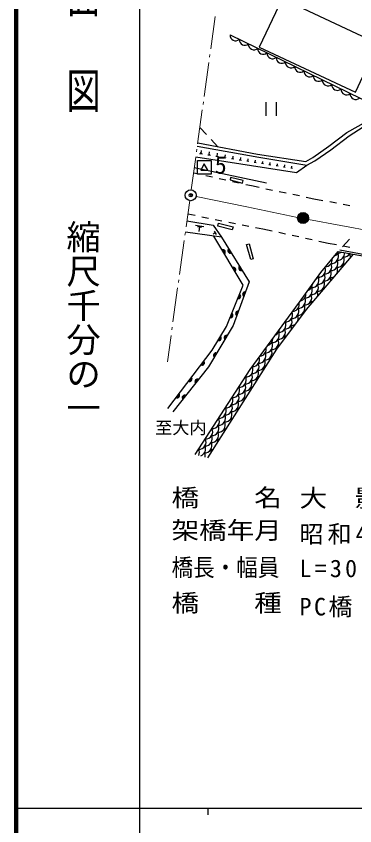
# Model space of a CAD drawing. Units: millimetres, scale not verified. Extents: x 40000 to 680000, y 20000 to 380000.
# Drawn here: x 40000 to 89457, y 202409 to 320769 of the extents above; entities that cross this region are included whole.
import ezdxf
from ezdxf.enums import TextEntityAlignment as Align

# ---------------------------------------------------------------- set-up
doc = ezdxf.new("R2010")
doc.units = ezdxf.units.MM
doc.header["$LTSCALE"] = 1000
doc.header["$PDMODE"] = 32
doc.header["$PDSIZE"] = 500
doc.linetypes.add('CHAIN', pattern=[18.5, 12, -1.5, 3.5, -1.5])
for name, color, linetype, lineweight in [('M-BGD', 7, 'Continuous', 25), ('M-BMK', 2, 'CHAIN', 13), ('M-BMK-HTXT', 7, 'Continuous', 13), ('M-BMK-OTRS', 5, 'Continuous', 25), ('M-BMK-SRVR', 3, 'Continuous', 25), ('M-STR-HTXT', 7, 'Continuous', 13), ('M-STR-STR1', 1, 'Continuous', 25), ('M-TTL', 2, 'Continuous', 140), ('M-TTL-BAND', 7, 'Continuous', 25)]:
    doc.layers.add(name, color=color, linetype=linetype, lineweight=lineweight)
doc.layers.add('M-OTRS', color=6, linetype='Continuous')
doc.styles.add('@ＭＳ ゴシック', font='')
doc.styles.add('ＭＳ ゴシック', font='')
doc.styles.get('@ＭＳ ゴシック').set_extended_font_data('@MS Gothic')
doc.styles.get('ＭＳ ゴシック').set_extended_font_data('MS Gothic')

msp = doc.modelspace()

# ---------------------------------------------------------------- linework, layer by layer
at = {"layer": 'M-BGD'}
for p, q in [((71230, 318036), (94184, 306827)), ((76473, 308190), (76473, 306190)), ((77973, 308190), (77973, 306190)), ((67799, 303464), (66827, 304511)), ((69451, 301684), (68479, 302731)), ((67191, 300587), (66772, 300653)), ((67103, 300708), (66893, 300741)), ((66998, 300725), (67064, 301143)), ((68186, 300532), (68250, 300931)), ((69341, 300246), (69416, 300721)), ((66235, 300232), (80919, 297906)), ((68370, 300400), (67971, 300463)), ((68286, 300516), (68087, 300547)), ((69531, 300216), (69151, 300276)), ((70672, 300035), (70311, 300093)), ((70492, 300064), (70563, 300515)), ((71796, 299857), (71453, 299912)), ((71625, 299885), (71692, 300313)), ((72901, 299682), (72577, 299734)), ((72739, 299708), (72803, 300113)), ((73989, 299510), (73682, 299559)), ((73835, 299534), (73896, 299917)), ((74914, 299363), (74971, 299724)), ((75984, 299194), (76040, 299544)), ((66016, 298647), (76571, 296388)), ((75059, 299340), (74770, 299386)), ((76124, 299172), (75844, 299216)), ((77189, 299003), (76913, 299047)), ((77051, 299025), (77105, 299370)), ((78249, 298835), (77977, 298878)), ((78113, 298857), (78167, 299197)), ((79306, 298668), (79037, 298710)), ((79172, 298689), (79225, 299024)), ((80359, 298501), (80094, 298543)), ((80226, 298522), (80279, 298853)), ((80919, 297906), (82444, 299006)), ((66183, 290237), (67416, 290032)), ((66464, 290022), (67080, 289919)), ((69992, 288441), (64708, 289184)), ((66772, 289970), (66662, 289313)), ((69061, 289100), (68748, 288887)), ((68902, 289334), (69220, 288865))]:
    msp.add_line(p, q, dxfattribs=at)
for points in [[(75487, 316261), (89538, 309648), (92875, 316740), (78825, 323353)], [(71234, 296841), (73063, 296381), (73152, 296737), (71323, 297196)], [(69566, 290490), (71677, 289965), (71567, 289524), (69456, 290049)], [(74006, 287491), (74628, 285291), (74262, 285188), (73640, 287387)]]:
    msp.add_lwpolyline(points, close=True, dxfattribs=at)
for points in [[(82295, 299515), (83304, 300113), (85653, 301786), (88312, 303785), (91143, 305392), (94229, 306843), (98161, 308183), (101222, 309615), (104292, 311439), (105186, 311994), (114960, 322595)], [(82444, 299006), (83597, 299602), (85969, 301251), (88624, 303284), (91357, 305039), (94406, 306389), (98333, 307728), (101510, 309061), (104671, 310999), (105515, 311633), (115309, 322431)], [(66512, 302234), (75249, 300600), (82295, 299515)], [(66447, 301762), (75428, 300150), (82444, 299006)], [(64939, 290851), (68792, 290208), (69992, 288441)], [(62134, 263414), (68613, 271928), (70700, 275394), (73149, 281455), (68878, 288598)], [(69992, 288441), (74030, 281916), (71704, 275535), (68079, 269495), (62901, 262948)], [(66164, 256698), (74194, 269115), (81367, 278938), (84479, 283275), (87039, 286368)], [(89202, 285978), (82377, 277894), (78037, 272098), (67964, 256226)]]:
    msp.add_lwpolyline(points, dxfattribs=at)
for radius in [800, 726, 651, 578, 486, 378, 298, 205, 87.8]:
    msp.add_circle((81908, 291260), radius, dxfattribs=at)
for centre, radius, start, end in [((72043, 317988), 814, 176.68542, 311.26239), ((73393, 317329), 814, 176.68542, 311.26239), ((74743, 316670), 814, 176.68542, 311.26239), ((76094, 316011), 814, 176.68542, 311.26239), ((77444, 315351), 814, 176.68542, 311.26239), ((78794, 314692), 814, 176.68542, 311.26239), ((80144, 314033), 814, 176.68542, 311.26239), ((81494, 313373), 814, 176.68542, 311.26239), ((82845, 312714), 814, 176.68542, 311.26239), ((84195, 312055), 814, 176.68542, 311.26239), ((85545, 311395), 814, 176.68542, 311.26239), ((86895, 310736), 814, 176.68542, 311.26239), ((88246, 310077), 814, 176.68542, 311.26239), ((89596, 309417), 814, 176.68542, 311.26239), ((70197, 286286), 354, 309.67676, 112.08194), ((70197, 286286), 283, 311.9008, 109.8579), ((70197, 286286), 212, 315.64713, 106.11158), ((71267, 286483), 354, 130.54891, 292.95409), ((71267, 286483), 283, 132.77295, 290.73005), ((71267, 286483), 212, 136.51928, 286.98373), ((71267, 286483), 142, 144.23101, 279.272), ((71267, 286483), 100, 154.54867, 268.95434), ((70197, 286286), 142, 323.35886, 98.39985), ((70197, 286286), 100, 333.67652, 88.08218), ((85105, 285177), 1060, 273.96954, 6.80928), ((86014, 285662), 1060, 268.9999, 25.21831), ((86083, 286689), 1060, 293.0209, 341.88), ((86854, 285119), 1060, 268.9999, 25.21831), ((86922, 286146), 1060, 268.9999, 2.8508), ((86991, 287173), 1060, 268.9999, 302.12531), ((87831, 286630), 1060, 268.9999, 327.72442), ((87762, 285603), 1060, 355.79422, 25.21831), ((88740, 287114), 1060, 268.9999, 272.0518), ((71737, 283711), 354, 309.67676, 112.08194), ((72846, 283932), 354, 130.54891, 292.95409), ((72846, 283932), 283, 132.77295, 290.73005), ((72846, 283932), 212, 136.51928, 286.98373), ((85036, 284150), 1060, 268.9999, 25.21831), ((85945, 284634), 1060, 268.9999, 25.21831), ((87762, 285603), 1060, 268.9999, 283.85671), ((86785, 284091), 1060, 13.38065, 25.21831), ((71737, 283711), 283, 311.9008, 109.8579), ((71737, 283711), 212, 315.64713, 106.11158), ((71737, 283711), 142, 323.35886, 98.39985), ((71737, 283711), 100, 333.67652, 88.08218), ((72846, 283932), 142, 144.23101, 279.272), ((72846, 283932), 100, 154.54867, 268.95434), ((83219, 283182), 1060, 300.48241, 348.19271), ((84059, 282639), 1060, 268.9999, 25.21831), ((84128, 283666), 1060, 268.9999, 21.00488), ((84967, 283123), 1060, 268.9999, 25.21831), ((85876, 283607), 1060, 337.21488, 25.21831), ((83150, 282154), 1060, 268.9999, 25.21831), ((83990, 281611), 1060, 268.9999, 25.21831), ((85876, 283607), 1060, 268.9999, 302.43606), ((84899, 282096), 1060, 2.17861, 25.21831), ((82173, 280643), 1060, 268.9999, 25.21831), ((82242, 281670), 1060, 290.68992, 357.98521), ((83081, 281127), 1060, 268.9999, 25.21831), ((83013, 280100), 1060, 347.70108, 25.21831), ((84899, 282096), 1060, 268.9999, 277.47232), ((83921, 280584), 1060, 18.24353, 25.21831), ((72436, 279835), 354, 256.79261, 59.19779), ((72436, 279835), 283, 259.01665, 56.97375), ((72436, 279835), 212, 262.76297, 53.22742), ((72436, 279835), 142, 270.4747, 45.51569), ((72436, 279835), 100, 280.79237, 35.19803), ((73431, 280116), 354, 78.76926, 241.17444), ((73431, 280116), 283, 80.9933, 238.9504), ((73431, 280116), 212, 84.73963, 235.20408), ((73431, 280116), 142, 92.45136, 227.49235), ((73431, 280116), 100, 102.76902, 217.17469), ((81195, 279131), 1060, 268.9999, 25.21831), ((81264, 280159), 1060, 282.95833, 5.7168), ((82104, 279616), 1060, 268.9999, 25.21831), ((80287, 278647), 1060, 275.26746, 12.45273), ((81126, 278104), 1060, 268.9999, 25.21831), ((83013, 280100), 1060, 268.9999, 291.94985), ((82035, 278588), 1060, 7.86054, 25.21831), ((71312, 277054), 354, 256.79261, 59.19779), ((71312, 277054), 283, 259.01665, 56.97375), ((71312, 277054), 212, 262.76297, 53.22742), ((71312, 277054), 142, 270.4747, 45.51569), ((71312, 277054), 100, 280.79237, 35.19803), ((72404, 277298), 354, 78.76926, 241.17444), ((72404, 277298), 283, 80.9933, 238.9504), ((72404, 277298), 212, 84.73963, 235.20408), ((72404, 277298), 142, 92.45136, 227.49235), ((72404, 277298), 100, 102.76902, 217.17469), ((79309, 277136), 1060, 268.9999, 19.44622), ((80218, 277620), 1060, 268.9999, 25.21831), ((80149, 276593), 1060, 342.00001, 25.21831), ((82035, 278588), 1060, 268.9999, 273.75473), ((81058, 277077), 1060, 20.89821, 25.21831), ((78332, 275624), 1060, 268.9999, 25.21831), ((78401, 276652), 1060, 314.96977, 332.75043), ((79240, 276109), 1060, 268.9999, 25.21831), ((77423, 275140), 1060, 296.95337, 350.76682), ((78263, 274597), 1060, 268.9999, 25.21831), ((80149, 276593), 1060, 268.9999, 304.36347), ((79172, 275081), 1060, 357.05837, 25.21831), ((69610, 273689), 354, 247.7426, 50.14777), ((69610, 273689), 283, 249.96664, 47.92374), ((69610, 273689), 212, 253.71296, 44.17741), ((69610, 273689), 142, 261.42469, 36.46568), ((69610, 273689), 100, 271.74235, 26.14802), ((70710, 273773), 354, 67.83365, 230.23883), ((70710, 273773), 283, 70.05769, 228.01479), ((70710, 273773), 212, 73.80402, 224.26847), ((70710, 273773), 142, 81.51575, 216.55674), ((70710, 273773), 100, 91.83341, 206.23908), ((76446, 273629), 1060, 286.56288, 1.15731), ((77285, 273086), 1060, 268.9999, 25.21831), ((77354, 274113), 1060, 268.9999, 25.21831), ((79172, 275081), 1060, 268.9999, 289.30511), ((78194, 273570), 1060, 7.62592, 25.21831), ((75468, 272117), 1060, 278.22787, 9.49232), ((76377, 272601), 1060, 268.9999, 25.21831), ((78194, 273570), 1060, 268.9999, 278.73756), ((77217, 272058), 1060, 16.48167, 25.21831), ((69166, 271201), 354, 67.83365, 230.23883), ((69166, 271201), 283, 70.05769, 228.01479), ((69166, 271201), 212, 73.80402, 224.26847), ((69166, 271201), 142, 81.51575, 216.55674), ((69166, 271201), 100, 91.83341, 206.23908), ((75399, 271090), 1060, 268.9999, 25.21831), ((76308, 271574), 1060, 268.9999, 25.21831), ((67147, 270091), 354, 241.52787, 43.93304), ((67147, 270091), 283, 243.7519, 41.70901), ((67147, 270091), 212, 247.49823, 37.96268), ((67147, 270091), 142, 255.20996, 30.25095), ((67147, 270091), 100, 265.52762, 19.93329), ((74422, 269578), 1060, 268.9999, 25.21831), ((74491, 270606), 1060, 270.94658, 16.77361), ((75331, 270063), 1060, 268.9999, 25.21831), ((77217, 272058), 1060, 268.9999, 276.93515), ((76239, 270547), 1060, 17.17883, 25.21831), ((73513, 269094), 1060, 268.9999, 23.41062), ((74353, 268551), 1060, 268.9999, 25.21831), ((76239, 270547), 1060, 268.9999, 278.01901), ((75262, 269035), 1060, 16.07722, 25.21831), ((65330, 267704), 354, 241.52787, 43.93304), ((65330, 267704), 283, 243.7519, 41.70901), ((65330, 267704), 212, 247.49823, 37.96268), ((65330, 267704), 142, 255.20996, 30.25095), ((65330, 267704), 100, 265.52762, 19.93329), ((66463, 267364), 354, 60.45662, 222.8618), ((66463, 267364), 283, 62.68066, 220.63776), ((66463, 267364), 212, 66.42698, 216.89143), ((66463, 267364), 142, 74.13871, 209.1797), ((72536, 267583), 1060, 268.9999, 25.21831), ((73444, 268067), 1060, 268.9999, 25.21831), ((75262, 269035), 1060, 268.9999, 279.12063), ((74284, 267524), 1060, 14.95652, 25.21831), ((66463, 267364), 100, 84.45638, 198.86204), ((71558, 266071), 1060, 268.9999, 25.21831), ((72467, 266555), 1060, 268.9999, 25.21831), ((73376, 267040), 1060, 268.9999, 25.21831), ((74284, 267524), 1060, 268.9999, 280.24132), ((73307, 266012), 1060, 13.81526, 25.21831), ((63514, 265316), 354, 241.52787, 43.93304), ((63514, 265316), 283, 243.7519, 41.70901), ((63514, 265316), 212, 247.49823, 37.96268), ((63514, 265316), 142, 255.20996, 30.25095), ((63514, 265316), 100, 265.52762, 19.93329), ((64602, 265011), 354, 60.45662, 222.8618), ((64602, 265011), 283, 62.68066, 220.63776), ((64602, 265011), 212, 66.42698, 216.89143), ((64602, 265011), 142, 74.13871, 209.1797), ((71489, 265044), 1060, 268.9999, 25.21831), ((72398, 265528), 1060, 268.9999, 25.21831), ((64602, 265011), 100, 84.45638, 198.86204), ((70512, 263533), 1060, 268.9999, 25.21831), ((70581, 264560), 1060, 268.9999, 25.21831), ((71421, 264017), 1060, 268.9999, 25.21831), ((73307, 266012), 1060, 268.9999, 281.38259), ((72329, 264501), 1060, 12.65178, 25.21831), ((69603, 263048), 1060, 268.9999, 25.21831), ((70443, 262505), 1060, 268.9999, 25.21831), ((72329, 264501), 1060, 268.9999, 282.54607), ((71352, 262989), 1060, 11.46422, 25.21831), ((68626, 261537), 1060, 268.9999, 25.21831), ((69535, 262021), 1060, 268.9999, 25.21831), ((71352, 262989), 1060, 268.9999, 283.73363), ((70374, 261478), 1060, 10.25047, 25.21831), ((67648, 260025), 1060, 268.9999, 25.21831), ((68557, 260510), 1060, 268.9999, 25.21831), ((69466, 260994), 1060, 268.9999, 25.21831), ((70374, 261478), 1060, 268.9999, 284.94738), ((69397, 259967), 1060, 9.00814, 25.21831), ((67580, 258998), 1060, 268.9999, 25.21831), ((68488, 259482), 1060, 268.9999, 25.21831), ((66671, 258514), 1060, 268.9999, 25.21831), ((67511, 257971), 1060, 268.9999, 25.21831), ((69397, 259967), 1060, 268.9999, 286.18971), ((68419, 258455), 1060, 7.73448, 25.21831), ((65694, 257002), 1060, 335.79948, 25.21831), ((66602, 257487), 1060, 289.76214, 25.21831), ((66533, 256459), 1060, 352.7243, 25.21831), ((68419, 258455), 1060, 268.9999, 287.46336), ((67442, 256944), 1060, 6.42631, 25.21831)]:
    msp.add_arc(centre, radius, start, end, dxfattribs=at)
at = {"layer": 'M-BMK'}
for points in [[(66271, 294418), (73696, 292880), (81111, 291326)], [(82680, 291052), (109913, 286006), (120400, 284073), (128627, 282756), (134931, 281973), (141946, 281168), (148184, 280807), (157013, 280669), (163868, 280794)]]:
    msp.add_lwpolyline(points, dxfattribs=at)
at = {"layer": 'M-BMK-HTXT'}
for p, q in [((69068, 320734), (68412, 315984)), ((68302, 315191), (68248, 314795)), ((68138, 314003), (67454, 309050)), ((67344, 308257), (67289, 307861)), ((67180, 307069), (66496, 302116)), ((66386, 301323), (66331, 300927)), ((66222, 300135), (65565, 295384)), ((65347, 293801), (64815, 289955)), ((64706, 289162), (64651, 288766)), ((64541, 287974), (63857, 283021)), ((63747, 282228), (63693, 281832)), ((63583, 281040), (62899, 276087)), ((62789, 275294), (62734, 274898)), ((62625, 274105), (62093, 270259))]:
    msp.add_line(p, q, dxfattribs=at)
at = {"layer": 'M-BMK-OTRS'}
for p, q in [((65910, 297881), (66719, 297701)), ((67695, 297483), (68671, 297265)), ((69647, 297048), (70623, 296830)), ((71599, 296612), (72575, 296395)), ((73551, 296177), (74360, 295997)), ((74360, 295997), (75497, 295759)), ((76476, 295554), (77455, 295350)), ((78434, 295145), (79412, 294940)), ((80391, 294736), (81370, 294531)), ((82349, 294327), (83486, 294089)), ((83486, 294089), (84811, 293843)), ((85795, 293661), (86778, 293479)), ((87761, 293297), (88744, 293115)), ((65079, 291868), (66136, 291657)), ((67117, 291460), (68097, 291263)), ((69078, 291067), (70058, 290870)), ((71039, 290674), (72019, 290477)), ((73000, 290280), (73980, 290084)), ((74961, 289887), (76017, 289675)), ((76017, 289675), (77368, 289383)), ((78345, 289172), (79323, 288960)), ((80300, 288748), (81278, 288537)), ((82255, 288325), (83232, 288114)), ((84210, 287902), (85560, 287610)), ((85560, 287610), (86782, 287380)), ((87765, 287195), (88747, 287010))]:
    msp.add_line(p, q, dxfattribs=at)
at = {"layer": 'M-BMK-SRVR'}
for p, q in [((66476, 297662), (66476, 299662)), ((66476, 299662), (68476, 299662)), ((68476, 299662), (68476, 297662)), ((67476, 299162), (66976, 298262)), ((67976, 298262), (67476, 299162)), ((68476, 297662), (66476, 297662)), ((66976, 298262), (67976, 298262))]:
    msp.add_line(p, q, dxfattribs=at)
msp.add_circle((65490, 294588), 800, dxfattribs=at)
at = {"layer": 'M-OTRS'}
msp.add_point((65490, 294588), dxfattribs=at)
at = {"layer": 'M-STR-STR1'}
for p, q in [((88701, 288150), (87678, 287053)), ((87256, 286600), (117002, 281237)), ((87039, 286368), (116810, 281000))]:
    msp.add_line(p, q, dxfattribs=at)
at = {"layer": 'M-TTL'}
msp.add_line((40000, 380000), (40000, 20000), dxfattribs=at)
at = {"layer": 'M-TTL-BAND'}
for p, q in [((58000, 370000), (58000, 20000)), ((40000, 205000), (579000, 205000)), ((68000, 205000), (68000, 204000))]:
    msp.add_line(p, q, dxfattribs=at)

# ---------------------------------------------------------------- texts
at = {"layer": 'M-BGD', "style": 'ＭＳ ゴシック'}
msp.add_text('5', height=2566, dxfattribs=at).set_placement((69000, 296971), align=Align.BOTTOM_LEFT)
at = {"layer": 'M-BMK-HTXT', "style": 'ＭＳ ゴシック'}
msp.add_text('至大内', height=1833, dxfattribs=at).set_placement((64051, 260612), align=Align.MIDDLE_CENTER)
at = {"layer": 'M-STR-HTXT', "style": 'ＭＳ ゴシック'}
for s, width, p in [('橋\u3000\u3000名', 1.15, (62687, 248327)), ('大\u3000影\u3000橋', 1.15, (81388, 248268)), ('架橋年月', 1.15, (62687, 243560)), ('橋長・幅員', 0.9, (62687, 238136)), ('橋\u3000\u3000種', 1.15, (62687, 232945))]:
    msp.add_text(s, height=2566, dxfattribs=dict(at, width=width)).set_placement(p, align=Align.BOTTOM_LEFT)
at = {"layer": 'M-STR-HTXT', "char_height": 2566, "attachment_point": 7, "style": 'ＭＳ ゴシック'}
for s, insert in [('\\T1.17;昭和48年\u3000月', (81388, 243501)), ('\\T1.27;L=30.1\u3000W=(9.5)6.0', (81388, 238076)), ('\\T1.21;PC橋', (81388, 232885))]:
    msp.add_mtext(s, dxfattribs=dict(at, insert=insert))
at = {"layer": 'M-TTL-BAND', "style": '@ＭＳ ゴシック', "width": 1.4}
msp.add_text('平  面  図', height=3666, rotation=270, dxfattribs=at).set_placement((49777, 306475), align=Align.MIDDLE_RIGHT)
at = {"layer": 'M-TTL-BAND', "style": '@ＭＳ ゴシック'}
msp.add_text('縮尺千分の一', height=3666, rotation=270, dxfattribs=at).set_placement((49777, 261030), align=Align.MIDDLE_RIGHT)

doc.saveas('drawing.dxf')
